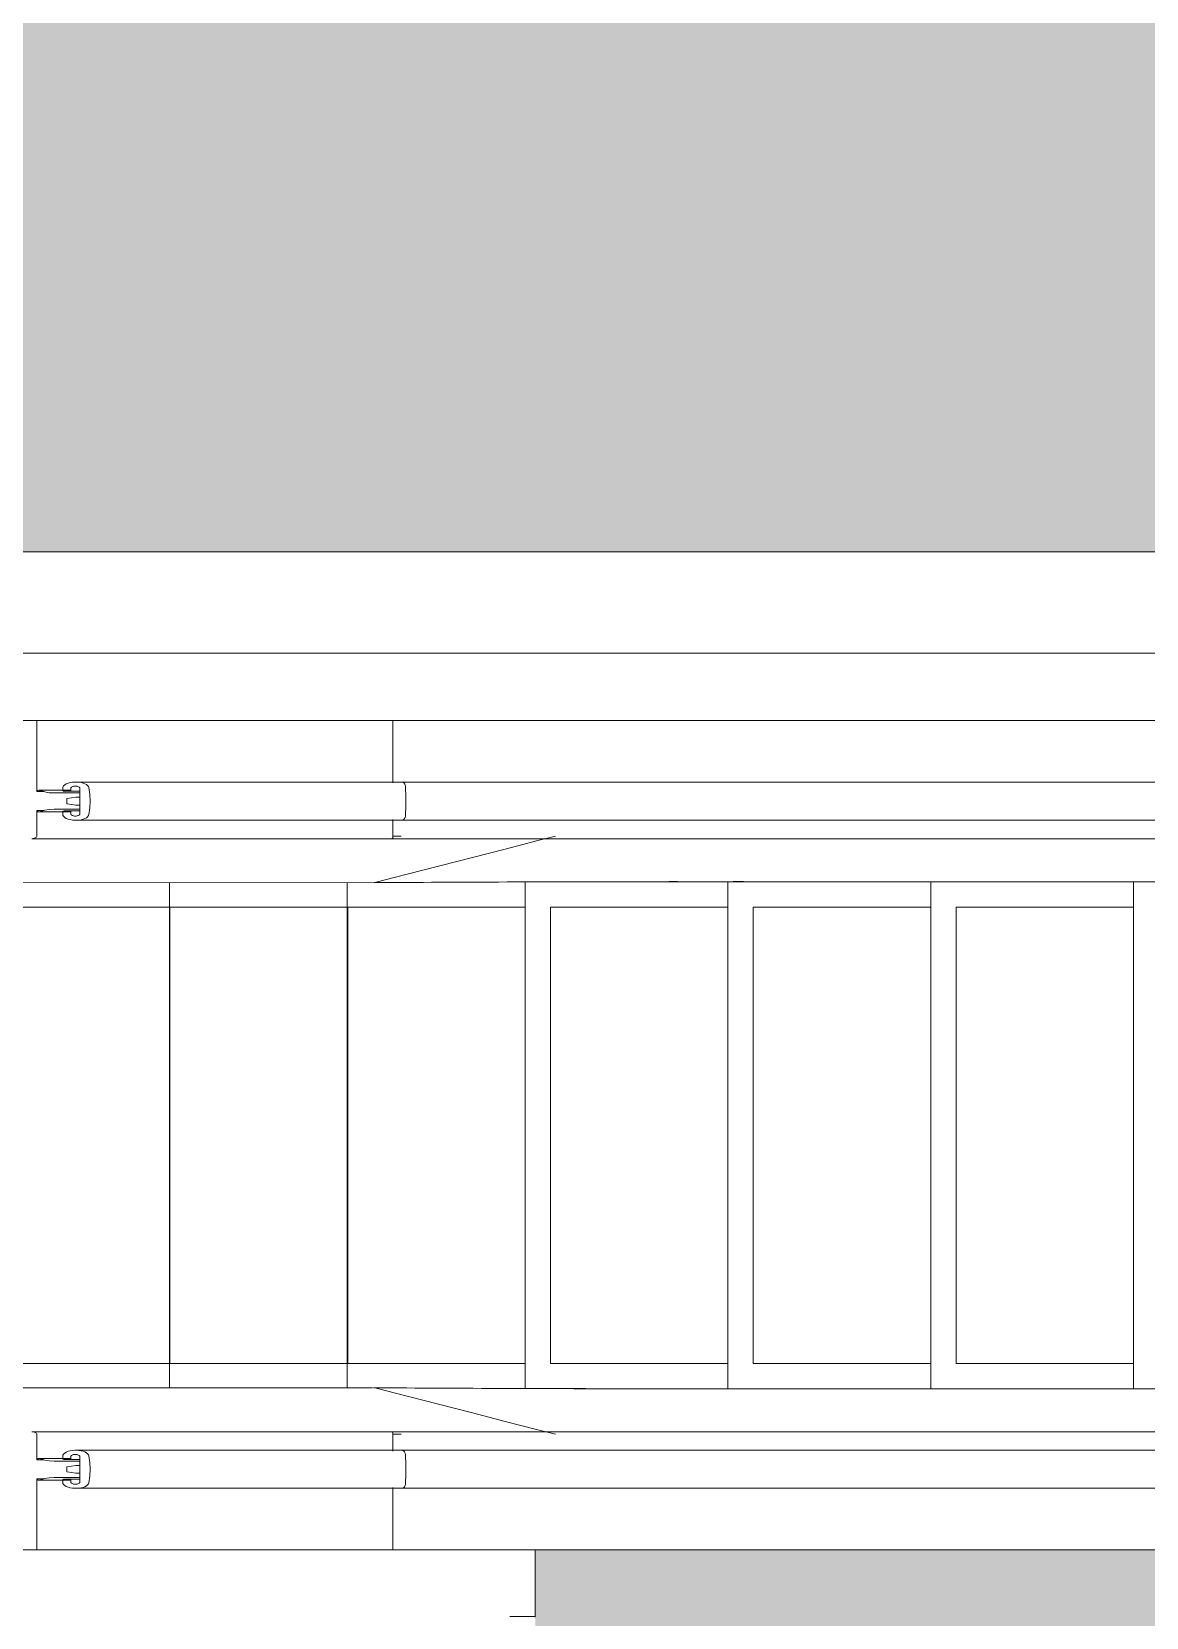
# Model space of a CAD drawing. Header units: metres. Extents: x -201 to 705, y -63 to 42.
# Drawn here: x 532.846 to 535.044, y -16.802 to -13.674 of the extents above; entities that cross this region are included whole.
import ezdxf

# ---------------------------------------------------------------- set-up
doc = ezdxf.new("R2010")
doc.units = ezdxf.units.M
doc.linetypes.add('Dash', pattern=[3, 1.5, -1.5])
for name, color, linetype, lineweight in [('A_AREA', 7, 'Continuous', 9), ('A_RC', 7, 'Continuous', 9), ('A_WALL', 7, 'Continuous', 9), ('G-PLANOTM', 7, 'Continuous', 9)]:
    doc.layers.add(name, color=color, linetype=linetype, lineweight=lineweight)

# ---------------------------------------------------------------- blocks, each defined once
blk = doc.blocks.new('IC-TKN-M7-S22-000-10-A1-32-K-T-6C-200_rvt-3-14_73 _17_73_ TEKNİK KAT _FFL__ANAHTAR PLAN')
at = {"layer": 'A_RC'}
blk.add_line((-148.475, -16.8), (-148.525, -16.8), dxfattribs=at)

msp = doc.modelspace()

# ---------------------------------------------------------------- hatches: boundary and pattern name
at = {"layer": 'A_AREA', "true_color": 0xf5daa0}
h = msp.add_hatch(color=41, dxfattribs=at)
h.paths.add_polyline_path([(525.1636, -14.8), (525.1636, -14.7), (538.0636, -14.7), (538.0636, -14.45), (538.1636, -14.45), (538.1636, -12.45), (538.0636, -12.45), (538.0636, -12.25), (531.9962, -12.25), (531.9962, -12.15), (529.9962, -12.15), (529.9962, -12.25), (510.1136, -12.25), (510.1095, -12.15), (508.1136, -12.15), (508.1136, -12.25), (506.9136, -12.25), (506.9136, -14.7), (507.1136, -14.7), (507.1136, -14.8), (508.1136, -14.8), (508.1136, -14.7), (510.2136, -14.7), (510.2177, -14.8), (511.2136, -14.8), (511.2136, -14.7), (520.3136, -14.7), (520.3136, -14.8), (521.3136, -14.8), (521.3136, -14.7), (524.1636, -14.7), (524.1636, -14.8), (525.1601, -14.8)])
h.paths.add_polyline_path([(525.7116, -12.23), (526.8636, -12.23), (526.8636, -12), (525.6636, -12), (525.6653, -12.23)])
at = {"layer": 'A_AREA', "true_color": 0xfdf5f4}
h = msp.add_hatch(color=7, dxfattribs=at)
h.paths.add_polyline_path([(558.5781, -20.52), (558.5781, -18.8), (558.4605, -18.8), (558.4605, -16.8), (558.5781, -16.8), (558.5781, -14.375), (558.6781, -14.375), (558.6781, -12.375), (558.5781, -12.375), (558.5781, -12.25), (556.5636, -12.25), (556.5586, -17.6018), (556.4636, -17.6018), (556.4636, -12.25), (552.5136, -12.25), (552.5136, -12.15), (550.5136, -12.15), (550.5136, -12.25), (538.2636, -12.25), (538.2636, -12.45), (538.1636, -12.45), (538.1636, -14.45), (538.2636, -14.45), (538.2636, -14.9), (537.5736, -14.9016), (537.5736, -16.6609), (536.4458, -16.6609), (536.4458, -16.6687), (533.8386, -16.6688), (533.8405, -18.933), (536.5375, -18.9387), (537.5736, -18.9409), (537.5736, -20.52), (556.4636, -20.52), (556.4636, -17.9018), (556.5636, -17.9018), (556.5636, -20.52), (558.567, -20.52)])
h.paths.add_polyline_path([(536.7401, -18.16), (536.6286, -18.16), (536.6286, -17.44), (537.3486, -17.44), (537.3486, -18.16), (536.9675, -18.16)])
h.paths.add_polyline_path([(537.3376, -18.149), (537.239, -18.0574), (537.246, -18.0503), (537.2557, -18.0529), (537.2583, -18.0625), (537.2512, -18.0696), (537.246, -18.0696), (537.2886, -18.1065)])
h.paths.add_polyline_path([(537.239, -18.149), (537.3376, -18.149), (537.3376, -17.451), (536.6396, -17.451), (536.7383, -17.5425), (536.7336, -17.5486), (536.6396, -17.6018), (536.6396, -18.149), (537.2386, -18.149)])
h.paths.add_polyline_path([(536.6396, -17.6018), (536.7236, -17.5486), (536.7186, -17.54), (536.7236, -17.5313), (536.7312, -17.5303), (536.6396, -17.451), (536.6396, -17.5486)])

# ---------------------------------------------------------------- linework, layer by layer
at = {"layer": 'A_AREA', "linetype": 'Dash'}
msp.add_line((533.8386, -16.6688), (533.8386, -16.8018), dxfattribs=at)
at = {"layer": 'A_RC', "lineweight": 18}
for p, q in [((532.8556, -15.033), (532.7956, -15.033)), ((532.8556, -15.1731), (532.8556, -15.033)), ((532.9066, -15.1665), (532.9066, -15.1704)), ((532.9226, -15.1704), (532.9226, -15.1669)), ((532.9343, -15.1544), (532.9308, -15.1544)), ((532.9406, -15.1669), (532.9406, -15.1842)), ((532.9406, -15.1759), (532.8896, -15.1759)), ((532.9104, -15.1724), (532.9187, -15.1724)), ((532.9146, -15.1874), (532.9146, -15.1964)), ((532.9325, -15.1842), (532.9155, -15.1868)), ((532.9155, -15.197), (532.9325, -15.1996)), ((532.9406, -15.1842), (532.9325, -15.1842)), ((532.9406, -15.2079), (532.9406, -15.1759)), ((532.8556, -15.261), (532.8556, -15.2107)), ((532.8896, -15.2079), (532.9406, -15.2079)), ((532.9066, -15.2134), (532.9066, -15.2173)), ((532.9187, -15.2114), (532.9104, -15.2114)), ((532.9226, -15.2169), (532.9226, -15.2134)), ((532.9308, -15.2294), (532.9343, -15.2294)), ((532.9325, -15.1996), (532.9406, -15.1996)), ((532.9406, -15.1996), (532.9406, -15.2169)), ((532.8556, -16.4911), (532.8556, -16.4408)), ((532.9343, -16.4724), (532.9308, -16.4724)), ((532.9406, -16.4939), (532.8896, -16.4939)), ((532.9066, -16.4845), (532.9066, -16.4884)), ((532.9104, -16.4903), (532.9187, -16.4903)), ((532.9146, -16.5054), (532.9146, -16.5144)), ((532.9325, -16.5021), (532.9155, -16.5047)), ((532.9226, -16.4884), (532.9226, -16.4849)), ((532.9406, -16.5021), (532.9325, -16.5021)), ((532.9406, -16.4849), (532.9406, -16.5021)), ((532.9406, -16.5259), (532.9406, -16.4939)), ((532.8556, -16.6688), (532.8556, -16.5287)), ((532.8896, -16.5259), (532.9406, -16.5259)), ((532.9066, -16.5313), (532.9066, -16.5353)), ((532.9187, -16.5294), (532.9104, -16.5294)), ((532.9155, -16.515), (532.9325, -16.5176)), ((532.9226, -16.5349), (532.9226, -16.5314)), ((532.9325, -16.5176), (532.9406, -16.5176)), ((532.9406, -16.5176), (532.9406, -16.5349)), ((532.9308, -16.5474), (532.9343, -16.5474)), ((532.7956, -16.6688), (532.8556, -16.6688))]:
    msp.add_line(p, q, dxfattribs=at)
at = {"layer": 'A_RC'}
for p, q in [((533.558, -15.033), (532.8556, -15.033)), ((533.558, -15.033), (534.3215, -15.033)), ((533.558, -15.1559), (533.558, -15.033)), ((534.3215, -15.033), (536.0988, -15.033)), ((533.577, -15.1544), (532.9343, -15.1544)), ((536.0988, -15.1544), (534.3215, -15.1544)), ((532.8556, -15.1731), (532.8696, -15.1731)), ((532.9225, -15.1706), (532.8606, -15.1706)), ((532.9187, -15.1724), (532.9406, -15.1724)), ((532.8696, -15.2107), (532.8556, -15.2107)), ((532.8606, -15.2132), (532.9225, -15.2132)), ((532.9406, -15.2114), (532.9187, -15.2114)), ((532.9343, -15.2294), (533.577, -15.2294)), ((533.558, -15.261), (533.558, -15.228)), ((534.3215, -15.2294), (536.0988, -15.2294)), ((533.558, -15.2611), (533.5659, -15.2611)), ((533.5659, -15.2611), (533.5744, -15.261)), ((532.8456, -15.266), (533.5556, -15.266)), ((533.5436, -15.266), (534.3215, -15.266)), ((534.3215, -15.266), (536.0988, -15.266)), ((531.4605, -15.3533), (533.5176, -15.3527)), ((533.5199, -15.3527), (533.5221, -15.3527)), ((533.9574, -15.3509), (533.9146, -15.3509)), ((534.366, -15.3509), (533.9884, -15.3509)), ((536.0688, -15.3509), (534.366, -15.3509)), ((534.366, -15.3509), (536.0688, -15.3509)), ((533.5176, -16.3491), (531.4605, -16.3485)), ((533.5221, -16.3491), (533.5199, -16.3491)), ((533.9146, -16.3509), (533.9574, -16.3509)), ((533.9884, -16.3509), (534.366, -16.3509)), ((534.366, -16.3509), (536.0688, -16.3509)), ((536.0688, -16.3509), (534.366, -16.3509)), ((533.5556, -16.4358), (532.8456, -16.4358)), ((534.3215, -16.4358), (533.5436, -16.4358)), ((533.5659, -16.4407), (533.558, -16.4407)), ((533.558, -16.4738), (533.558, -16.4408)), ((533.5745, -16.4408), (533.5659, -16.4407)), ((536.0988, -16.4358), (534.3215, -16.4358)), ((533.577, -16.4724), (532.9343, -16.4724)), ((536.0988, -16.4724), (534.3215, -16.4724)), ((532.8556, -16.4911), (532.8696, -16.4911)), ((532.9225, -16.4886), (532.8606, -16.4886)), ((532.9187, -16.4903), (532.9406, -16.4903)), ((532.8696, -16.5287), (532.8556, -16.5287)), ((532.8606, -16.5312), (532.9225, -16.5312)), ((532.9406, -16.5294), (532.9187, -16.5294)), ((532.9343, -16.5474), (533.577, -16.5474)), ((533.558, -16.6688), (533.558, -16.5459)), ((534.3215, -16.5474), (536.0988, -16.5474)), ((532.8556, -16.6688), (533.558, -16.6688)), ((534.3215, -16.6688), (533.558, -16.6688)), ((533.8386, -16.6688), (533.8386, -16.8018)), ((536.0988, -16.6688), (534.3215, -16.6688))]:
    msp.add_line(p, q, dxfattribs=at)
at = {"layer": 'A_RC', "lineweight": 18, "flags": 128}
for points in [[(532.9308, -15.1544), (532.9261, -15.1546), (532.9215, -15.1553), (532.9173, -15.1564), (532.9137, -15.158), (532.9106, -15.1598), (532.9084, -15.1619), (532.907, -15.1642), (532.9066, -15.1665)], [(532.9226, -15.1669), (532.9227, -15.166), (532.9232, -15.1652), (532.9241, -15.1644), (532.9252, -15.1637), (532.9266, -15.1632), (532.9281, -15.1627), (532.9298, -15.1625), (532.9316, -15.1624)], [(532.9316, -15.1624), (532.9333, -15.1625), (532.935, -15.1627), (532.9366, -15.1632), (532.9379, -15.1637), (532.939, -15.1644), (532.9399, -15.1652), (532.9404, -15.166), (532.9406, -15.1669)], [(532.9582, -15.1653), (532.9574, -15.1632), (532.9558, -15.1611), (532.9535, -15.1592), (532.9505, -15.1576), (532.947, -15.1562), (532.943, -15.1552), (532.9387, -15.1546), (532.9343, -15.1544)], [(532.9606, -15.1919), (532.96, -15.1786), (532.9582, -15.1653)], [(532.8606, -15.1706), (532.8596, -15.1706), (532.8586, -15.1708), (532.8578, -15.171), (532.857, -15.1713), (532.8564, -15.1717), (532.8559, -15.1721), (532.8557, -15.1726), (532.8556, -15.1731)], [(532.8638, -15.1712), (532.8628, -15.1709), (532.8617, -15.1707), (532.8606, -15.1706)], [(532.8896, -15.1759), (532.8803, -15.1753), (532.8716, -15.1737), (532.8638, -15.1712)], [(532.9066, -15.1704), (532.9066, -15.1708), (532.9069, -15.1712), (532.9072, -15.1715), (532.9077, -15.1718), (532.9083, -15.172), (532.9089, -15.1722), (532.9097, -15.1723), (532.9104, -15.1724)], [(532.9155, -15.1868), (532.9153, -15.1868), (532.9151, -15.1869), (532.9149, -15.187), (532.9148, -15.1871), (532.9146, -15.1872), (532.9146, -15.1873), (532.9146, -15.1874)], [(532.9146, -15.1964), (532.9146, -15.1965), (532.9146, -15.1966), (532.9148, -15.1968), (532.9149, -15.1969), (532.9151, -15.1969), (532.9153, -15.197), (532.9155, -15.197)], [(532.9187, -15.1724), (532.9194, -15.1723), (532.9202, -15.1722), (532.9208, -15.172), (532.9214, -15.1718), (532.9219, -15.1715), (532.9223, -15.1712), (532.9225, -15.1708), (532.9226, -15.1704)], [(532.9582, -15.2185), (532.96, -15.2052), (532.9606, -15.1919)], [(532.8556, -15.2107), (532.8557, -15.2112), (532.8559, -15.2116), (532.8564, -15.2121), (532.857, -15.2124), (532.8578, -15.2128), (532.8586, -15.213), (532.8596, -15.2131), (532.8606, -15.2132)], [(532.8606, -15.2132), (532.8617, -15.2131), (532.8628, -15.2129), (532.8638, -15.2126)], [(532.8638, -15.2126), (532.8716, -15.21), (532.8803, -15.2084), (532.8896, -15.2079)], [(532.9104, -15.2114), (532.9097, -15.2115), (532.9089, -15.2116), (532.9083, -15.2118), (532.9077, -15.212), (532.9072, -15.2123), (532.9069, -15.2126), (532.9066, -15.213), (532.9066, -15.2134)], [(532.9066, -15.2173), (532.907, -15.2197), (532.9084, -15.2219), (532.9106, -15.224), (532.9137, -15.2259), (532.9173, -15.2274), (532.9215, -15.2285), (532.9261, -15.2292), (532.9308, -15.2294)], [(532.9226, -15.2134), (532.9225, -15.213), (532.9223, -15.2126), (532.9219, -15.2123), (532.9214, -15.212), (532.9208, -15.2118), (532.9202, -15.2116), (532.9194, -15.2115), (532.9187, -15.2114)], [(532.9316, -15.2214), (532.9298, -15.2213), (532.9281, -15.2211), (532.9266, -15.2206), (532.9252, -15.2201), (532.9241, -15.2194), (532.9232, -15.2186), (532.9227, -15.2178), (532.9226, -15.2169)], [(532.9406, -15.2169), (532.9404, -15.2178), (532.9399, -15.2186), (532.939, -15.2194), (532.9379, -15.2201), (532.9366, -15.2206), (532.935, -15.2211), (532.9333, -15.2213), (532.9316, -15.2214)], [(532.9343, -15.2294), (532.9387, -15.2292), (532.943, -15.2286), (532.947, -15.2276), (532.9505, -15.2263), (532.9535, -15.2246), (532.9558, -15.2227), (532.9574, -15.2206), (532.9582, -15.2185)], [(532.8456, -15.266), (532.8475, -15.2659), (532.8494, -15.2656), (532.8511, -15.2651), (532.8526, -15.2645), (532.8539, -15.2638), (532.8548, -15.2629), (532.8554, -15.262), (532.8556, -15.261)], [(532.8556, -16.4408), (532.8554, -16.4398), (532.8548, -16.4389), (532.8539, -16.438), (532.8526, -16.4373), (532.8511, -16.4366), (532.8494, -16.4362), (532.8475, -16.4359), (532.8456, -16.4358)], [(532.9308, -16.4724), (532.9261, -16.4726), (532.9215, -16.4733), (532.9173, -16.4744), (532.9137, -16.4759), (532.9106, -16.4778), (532.9084, -16.4798), (532.907, -16.4821), (532.9066, -16.4845)], [(532.9226, -16.4849), (532.9227, -16.484), (532.9232, -16.4831), (532.9241, -16.4824), (532.9252, -16.4817), (532.9266, -16.4811), (532.9281, -16.4807), (532.9298, -16.4805), (532.9316, -16.4804)], [(532.9316, -16.4804), (532.9333, -16.4805), (532.935, -16.4807), (532.9366, -16.4811), (532.9379, -16.4817), (532.939, -16.4824), (532.9399, -16.4831), (532.9404, -16.484), (532.9406, -16.4849)], [(532.9582, -16.4833), (532.9574, -16.4811), (532.9558, -16.4791), (532.9535, -16.4772), (532.9505, -16.4755), (532.947, -16.4742), (532.943, -16.4732), (532.9387, -16.4726), (532.9343, -16.4724)], [(532.8606, -16.4886), (532.8596, -16.4886), (532.8586, -16.4888), (532.8578, -16.489), (532.857, -16.4893), (532.8564, -16.4897), (532.8559, -16.4901), (532.8557, -16.4906), (532.8556, -16.4911)], [(532.8638, -16.4892), (532.8628, -16.4889), (532.8617, -16.4887), (532.8606, -16.4886)], [(532.8896, -16.4939), (532.8803, -16.4934), (532.8716, -16.4918), (532.8638, -16.4892)], [(532.9066, -16.4884), (532.9066, -16.4888), (532.9069, -16.4891), (532.9072, -16.4895), (532.9077, -16.4898), (532.9083, -16.49), (532.9089, -16.4902), (532.9097, -16.4903), (532.9104, -16.4903)], [(532.9155, -16.5047), (532.9153, -16.5048), (532.9151, -16.5048), (532.9149, -16.5049), (532.9148, -16.505), (532.9146, -16.5051), (532.9146, -16.5052), (532.9146, -16.5054)], [(532.9187, -16.4903), (532.9194, -16.4903), (532.9202, -16.4902), (532.9208, -16.49), (532.9214, -16.4898), (532.9219, -16.4895), (532.9223, -16.4891), (532.9225, -16.4888), (532.9226, -16.4884)], [(532.9606, -16.5099), (532.96, -16.4966), (532.9582, -16.4833)], [(532.9582, -16.5364), (532.96, -16.5232), (532.9606, -16.5099)], [(532.8556, -16.5287), (532.8557, -16.5292), (532.8559, -16.5296), (532.8564, -16.5301), (532.857, -16.5305), (532.8578, -16.5308), (532.8586, -16.531), (532.8596, -16.5311), (532.8606, -16.5312)], [(532.8606, -16.5312), (532.8617, -16.5311), (532.8628, -16.5309), (532.8638, -16.5306)], [(532.8638, -16.5306), (532.8716, -16.528), (532.8803, -16.5264), (532.8896, -16.5259)], [(532.9104, -16.5294), (532.9097, -16.5294), (532.9089, -16.5296), (532.9083, -16.5297), (532.9077, -16.53), (532.9072, -16.5303), (532.9069, -16.5306), (532.9066, -16.531), (532.9066, -16.5313)], [(532.9066, -16.5353), (532.907, -16.5376), (532.9084, -16.5399), (532.9106, -16.542), (532.9137, -16.5438), (532.9173, -16.5453), (532.9215, -16.5464), (532.9261, -16.5471), (532.9308, -16.5474)], [(532.9146, -16.5144), (532.9146, -16.5145), (532.9146, -16.5146), (532.9148, -16.5147), (532.9149, -16.5148), (532.9151, -16.5149), (532.9153, -16.515), (532.9155, -16.515)], [(532.9226, -16.5314), (532.9225, -16.531), (532.9223, -16.5306), (532.9219, -16.5303), (532.9214, -16.53), (532.9208, -16.5297), (532.9202, -16.5296), (532.9194, -16.5294), (532.9187, -16.5294)], [(532.9316, -16.5394), (532.9298, -16.5393), (532.9281, -16.539), (532.9266, -16.5386), (532.9252, -16.5381), (532.9241, -16.5374), (532.9232, -16.5366), (532.9227, -16.5357), (532.9226, -16.5349)], [(532.9406, -16.5349), (532.9404, -16.5357), (532.9399, -16.5366), (532.939, -16.5374), (532.9379, -16.5381), (532.9366, -16.5386), (532.935, -16.539), (532.9333, -16.5393), (532.9316, -16.5394)], [(532.9343, -16.5474), (532.9387, -16.5472), (532.943, -16.5466), (532.947, -16.5456), (532.9505, -16.5442), (532.9535, -16.5426), (532.9558, -16.5407), (532.9574, -16.5386), (532.9582, -16.5364)]]:
    msp.add_lwpolyline(points, dxfattribs=at)
at = {"layer": 'A_RC', "flags": 128}
for points in [[(533.5761, -15.1544), (533.634, -15.1544), (533.693, -15.1544), (533.753, -15.1544), (533.8139, -15.1544), (533.8756, -15.1544), (533.938, -15.1544), (534.0011, -15.1544), (534.0646, -15.1544), (534.1286, -15.1544), (534.1929, -15.1544), (534.2573, -15.1544), (534.3215, -15.1544)], [(534.3215, -15.2294), (534.2569, -15.2294), (534.1924, -15.2294), (534.1282, -15.2294), (534.0642, -15.2294), (534.0006, -15.2294), (533.9376, -15.2294), (533.8752, -15.2294), (533.8135, -15.2294), (533.7526, -15.2294), (533.6926, -15.2294), (533.6336, -15.2294), (533.5761, -15.2294)], [(533.5222, -15.3527), (533.5863, -15.3361), (533.6505, -15.3195), (533.7149, -15.303), (533.7794, -15.2864), (533.844, -15.2698), (533.8784, -15.261)], [(533.8784, -16.4408), (533.844, -16.432), (533.7794, -16.4154), (533.7149, -16.3988), (533.6505, -16.3822), (533.5863, -16.3656), (533.5222, -16.3491)], [(533.5761, -16.4724), (533.634, -16.4724), (533.693, -16.4724), (533.753, -16.4724), (533.8139, -16.4724), (533.8756, -16.4724), (533.938, -16.4724), (534.0011, -16.4724), (534.0646, -16.4724), (534.1286, -16.4724), (534.1929, -16.4724), (534.2573, -16.4724), (534.3215, -16.4724)], [(534.3215, -16.5474), (534.2569, -16.5474), (534.1924, -16.5474), (534.1282, -16.5474), (534.0642, -16.5474), (534.0006, -16.5474), (533.9376, -16.5474), (533.8752, -16.5474), (533.8135, -16.5474), (533.7526, -16.5474), (533.6926, -16.5474), (533.6336, -16.5474), (533.5761, -16.5474)]]:
    msp.add_lwpolyline(points, dxfattribs=at)
at = {"layer": 'A_RC'}
for points, knots in [([(533.5827, -15.1653), (533.5826, -15.1634), (533.5822, -15.1605), (533.5809, -15.1575), (533.5797, -15.1557), (533.5784, -15.1546), (533.5775, -15.1544), (533.577, -15.1544)], [0, 0, 0, 0, 0.333333, 0.5, 0.666667, 0.833333, 1, 1, 1, 1]), ([(533.577, -15.2294), (533.5775, -15.2294), (533.5784, -15.2292), (533.5797, -15.2281), (533.5809, -15.2263), (533.5822, -15.2233), (533.5826, -15.2204), (533.5827, -15.2185)], [0, 0, 0, 0, 0.166667, 0.333333, 0.5, 0.666667, 1, 1, 1, 1]), ([(533.5556, -15.266), (533.5558, -15.266), (533.5562, -15.2659), (533.5569, -15.2654), (533.5575, -15.2643), (533.5579, -15.2627), (533.558, -15.2615), (533.558, -15.261)], [0, 0, 0, 0, 0.142857, 0.285714, 0.571429, 0.785714, 1, 1, 1, 1]), ([(533.5222, -15.3527), (533.6055, -15.3522), (533.7584, -15.3514), (533.92, -15.351), (533.9903, -15.3509)], [-1, -1, -1, -1, -0.6666667, -0.4166667, -0.4166667, -0.4166667, -0.4166667]), ([(533.9903, -16.3509), (533.92, -16.3508), (533.7584, -16.3504), (533.6055, -16.3496), (533.5222, -16.3491)], [-0.5833333, -0.5833333, -0.5833333, -0.5833333, -0.3333333, 0, 0, 0, 0]), ([(533.558, -16.4408), (533.558, -16.44), (533.5579, -16.4386), (533.5572, -16.4369), (533.5564, -16.436), (533.5559, -16.4358), (533.5556, -16.4358)], [0, 0, 0, 0, 0.285714, 0.571429, 0.785714, 1, 1, 1, 1]), ([(533.5827, -16.4833), (533.5826, -16.4813), (533.5822, -16.4785), (533.5809, -16.4754), (533.5797, -16.4737), (533.5784, -16.4726), (533.5775, -16.4724), (533.577, -16.4724)], [0, 0, 0, 0, 0.333333, 0.5, 0.666667, 0.833333, 1, 1, 1, 1]), ([(533.577, -16.5474), (533.5775, -16.5474), (533.5784, -16.5471), (533.5797, -16.546), (533.5809, -16.5443), (533.5822, -16.5413), (533.5826, -16.5384), (533.5827, -16.5364)], [0, 0, 0, 0, 0.166667, 0.333333, 0.5, 0.666667, 1, 1, 1, 1])]:
    msp.add_open_spline(points, degree=3, knots=knots, dxfattribs=at)
for points in [[(533.5833, -15.1919), (533.5833, -15.1875), (533.5832, -15.1786), (533.5829, -15.1698), (533.5827, -15.1653)], [(533.5827, -15.2185), (533.5829, -15.2141), (533.5832, -15.2052), (533.5833, -15.1963), (533.5833, -15.1919)], [(534.1023, -15.3508), (534.108, -15.3508), (534.1136, -15.3508), (534.1193, -15.3508)], [(534.229, -15.3508), (534.2358, -15.3508), (534.2426, -15.3508), (534.2494, -15.3508)], [(534.1193, -16.351), (534.1136, -16.351), (534.108, -16.351), (534.1023, -16.351)], [(534.2494, -16.351), (534.2426, -16.351), (534.2358, -16.351), (534.229, -16.351)], [(533.5833, -16.5099), (533.5833, -16.5054), (533.5832, -16.4966), (533.5829, -16.4877), (533.5827, -16.4833)], [(533.5827, -16.5364), (533.5829, -16.532), (533.5832, -16.5232), (533.5833, -16.5143), (533.5833, -16.5099)]]:
    msp.add_open_spline(points, degree=3, dxfattribs=at)
at = {"layer": 'A_WALL', "lineweight": 18}
for p, q in [((538.0636, -14.7), (525.1636, -14.7)), ((525.5636, -14.9), (538.2636, -14.9))]:
    msp.add_line(p, q, dxfattribs=at)
at = {"layer": 'G-PLANOTM'}
for p, q in [((533.1172, -15.4009), (533.1172, -15.3528)), ((533.4679, -15.4009), (533.4679, -15.3527)), ((533.8186, -15.4009), (533.8186, -15.3513)), ((534.2186, -15.3509), (534.2186, -16.3509)), ((534.2186, -15.4009), (534.2186, -15.3509)), ((534.6186, -15.3509), (534.6186, -16.3509)), ((534.6186, -15.4009), (534.6186, -15.3509)), ((535.0186, -15.3509), (535.0186, -16.3509)), ((535.0186, -15.4009), (535.0186, -15.3509)), ((532.7673, -15.4009), (533.1172, -15.4009)), ((533.1172, -16.3009), (533.1172, -15.4009)), ((533.118, -16.3009), (533.118, -15.4009)), ((533.118, -15.4009), (533.4679, -15.4009)), ((533.4679, -16.3009), (533.4679, -15.4009)), ((533.4687, -16.3009), (533.4687, -15.4009)), ((533.4687, -15.4009), (533.8186, -15.4009)), ((533.8186, -16.3009), (533.8186, -15.4009)), ((533.8687, -16.3009), (533.8687, -15.4009)), ((533.8687, -15.4009), (534.2186, -15.4009)), ((534.2687, -16.3009), (534.2687, -15.4009)), ((534.2687, -15.4009), (534.6186, -15.4009)), ((534.6687, -16.3009), (534.6687, -15.4009)), ((534.6687, -15.4009), (535.0186, -15.4009)), ((533.1172, -16.3009), (532.7673, -16.3009)), ((533.1172, -16.3489), (533.1172, -16.3009)), ((533.4679, -16.3009), (533.118, -16.3009)), ((533.4679, -16.349), (533.4679, -16.3009)), ((533.8186, -16.3009), (533.4687, -16.3009)), ((533.8186, -16.3505), (533.8186, -16.3009)), ((534.2186, -16.3009), (533.8687, -16.3009)), ((534.2186, -16.3509), (534.2186, -16.3009)), ((534.6186, -16.3009), (534.2687, -16.3009)), ((534.6186, -16.3509), (534.6186, -16.3009)), ((535.0186, -16.3009), (534.6687, -16.3009)), ((535.0186, -16.3509), (535.0186, -16.3009))]:
    msp.add_line(p, q, dxfattribs=at)

# ---------------------------------------------------------------- block references
at = {"lineweight": 5}
msp.add_blockref('IC-TKN-M7-S22-000-10-A1-32-K-T-6C-200_rvt-3-14_73 _17_73_ TEKNİK KAT _FFL__ANAHTAR PLAN', (682.3136, 0), dxfattribs=at)

doc.saveas('drawing.dxf')
